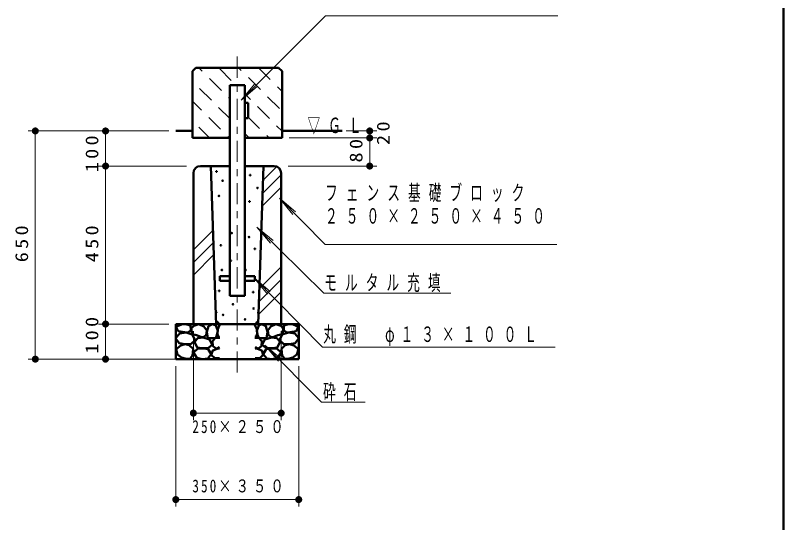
# Model space of a CAD drawing. Units: millimetres on the paper, with parts at other scales. Extents: x -385 to 0, y -594 to 267.
# Drawn here: x -109.4 to 0, y -521.8 to -449.5 of the extents above; entities that cross this region are included whole.
import ezdxf

# ---------------------------------------------------------------- set-up
doc = ezdxf.new("R2010")
doc.units = ezdxf.units.MM
doc.linetypes.add('USER1', pattern=[4.5, 2.5, -2])
doc.linetypes.add('USER2', pattern=[6, 3, -1, 1, -1])
doc.layers.add('LY_1', color=140, linetype='Continuous', lineweight=50)
doc.styles.add('ＭＳ ゴシック', font='')
doc.styles.get('ＭＳ ゴシック').set_extended_font_data('MS Gothic')

# ---------------------------------------------------------------- blocks, each defined once
blk = doc.blocks.new('filled_dot')
at = {"color": 0, "linetype": 'Continuous', "lineweight": -2, "const_width": 1.25}
blk.add_lwpolyline([(-0.625, 0, 1), (0.625, 0, 1)], format="xyb", close=True, dxfattribs=at)

msp = doc.modelspace()

# ---------------------------------------------------------------- linework, layer by layer
at = {"layer": 'LY_1', "color": 7}
for p, q in [((0, -594), (0, -327)), ((-86.536, -465.968), (-84.161, -465.968)), ((-71.411, -465.968), (-62.86, -465.968))]:
    msp.add_line(p, q, dxfattribs=at)
at = {"layer": 'LY_1', "color": 7, "lineweight": 13}
for p, q in [((-65.233, -449.579), (-77.23, -461.575)), ((-65.233, -449.579), (-32.139, -449.579)), ((-82.76, -457.47), (-83.262, -456.968)), ((-78.63, -458.771), (-80.327, -457.074)), ((-77.216, -457.357), (-77.605, -456.968)), ((-73.087, -458.658), (-74.776, -456.968)), ((-71.672, -457.244), (-71.948, -456.968)), ((-80.044, -460.185), (-81.742, -458.488)), ((-77.23, -461.575), (-75.301, -459.277)), ((-74.501, -460.072), (-76.198, -458.375)), ((-81.459, -461.599), (-83.156, -459.902)), ((-77.23, -461.575), (-74.932, -459.647)), ((-71.411, -460.333), (-72.068, -459.676)), ((-78.856, -461.373), (-79.026, -461.203)), ((-75.915, -461.486), (-76.716, -460.685)), ((-71.785, -462.787), (-73.483, -461.09)), ((-82.873, -463.014), (-84.161, -461.725)), ((-78.856, -464.202), (-80.44, -462.618)), ((-73.2, -464.201), (-74.897, -462.504)), ((-80.158, -465.729), (-81.855, -464.032)), ((-74.614, -465.616), (-76.216, -464.013)), ((-81.747, -466.968), (-83.269, -465.446)), ((-71.411, -465.99), (-72.181, -465.22)), ((-87.536, -465.968), (-107.536, -465.968)), ((-106.536, -498.468), (-106.536, -465.968)), ((-96.536, -470.968), (-96.536, -465.968)), ((-78.919, -466.968), (-79.139, -466.747)), ((-76.09, -466.968), (-76.616, -466.442)), ((-73.262, -466.968), (-73.596, -466.634)), ((-70.411, -466.968), (-57.933, -466.968)), ((-62.286, -465.968), (-57.933, -465.968)), ((-58.933, -465.968), (-58.933, -466.968)), ((-58.933, -466.968), (-58.933, -470.968)), ((-85.036, -470.968), (-97.536, -470.968)), ((-96.536, -493.468), (-96.536, -470.968)), ((-83.88, -471.431), (-83.573, -471.124)), ((-74.103, -472.968), (-72.172, -471.037)), ((-70.536, -470.968), (-57.933, -470.968)), ((-74.165, -474.826), (-71.536, -472.197)), ((-74.227, -476.684), (-71.536, -473.993)), ((-65.282, -482.116), (-71.787, -475.547)), ((-71.787, -475.547), (-69.87, -477.855)), ((-71.787, -475.547), (-69.498, -477.487)), ((-84.036, -482.901), (-81.233, -480.097)), ((-65.475, -489.06), (-75.003, -479.68)), ((-75.003, -479.68), (-73.057, -481.963)), ((-75.003, -479.68), (-72.69, -481.59)), ((-84.036, -484.697), (-81.175, -481.836)), ((-65.282, -482.116), (-32.282, -482.116)), ((-84.036, -486.493), (-81.117, -483.574)), ((-74.617, -488.387), (-71.536, -485.307)), ((-65.646, -496.765), (-75.38, -486.903)), ((-75.38, -486.903), (-73.466, -489.214)), ((-75.38, -486.903), (-73.094, -488.846)), ((-74.679, -490.245), (-71.536, -487.103)), ((-74.741, -492.103), (-71.536, -488.899)), ((-65.475, -489.06), (-47.397, -489.06)), ((-87.536, -493.468), (-97.536, -493.468)), ((-96.536, -498.468), (-96.536, -493.468)), ((-84.036, -494.468), (-84.036, -507.155)), ((-71.536, -494.468), (-71.536, -507.155)), ((-65.773, -504.602), (-73.839, -496.463)), ((-73.839, -496.463), (-71.921, -498.77)), ((-73.839, -496.463), (-71.549, -498.402)), ((-65.646, -496.765), (-32.544, -496.765)), ((-82.058, -498.468), (-107.536, -498.468)), ((-86.536, -499.468), (-86.536, -519.468)), ((-69.036, -499.468), (-69.036, -519.468)), ((-65.773, -504.602), (-59.569, -504.602)), ((-71.536, -506.155), (-84.036, -506.155)), ((-69.036, -518.468), (-86.536, -518.468))]:
    msp.add_line(p, q, dxfattribs=at)
at = {"layer": 'LY_1', "color": 7, "linetype": 'USER2', "lineweight": 13}
msp.add_line((-77.786, -500.387), (-77.786, -454.586), dxfattribs=at)
at = {"layer": 'LY_1'}
for p, q in [((-83.661, -456.968), (-84.161, -457.468)), ((-83.661, -456.968), (-71.911, -456.968)), ((-71.911, -456.968), (-71.411, -457.468)), ((-84.161, -466.968), (-84.161, -457.468)), ((-71.411, -466.968), (-71.411, -457.468)), ((-78.856, -489.468), (-78.856, -459.468)), ((-78.856, -459.468), (-76.716, -459.468)), ((-76.716, -489.468), (-76.716, -459.468)), ((-76.716, -461.968), (-76.216, -461.968)), ((-76.216, -464.168), (-76.216, -461.968)), ((-76.716, -464.168), (-76.216, -464.168)), ((-84.161, -466.968), (-78.856, -466.968)), ((-76.716, -466.968), (-71.411, -466.968)), ((-83.036, -470.968), (-81.536, -470.968)), ((-81.536, -470.968), (-78.856, -470.968)), ((-81.536, -470.968), (-80.785, -493.568)), ((-74.036, -470.968), (-76.716, -470.968)), ((-74.786, -493.468), (-74.036, -470.968)), ((-74.036, -470.968), (-72.536, -470.968)), ((-84.036, -493.468), (-84.036, -471.968)), ((-71.536, -493.468), (-71.536, -471.968)), ((-80.286, -486.643), (-80.286, -487.293)), ((-78.856, -486.643), (-80.286, -486.643)), ((-75.286, -486.643), (-76.716, -486.643)), ((-75.286, -486.643), (-75.286, -487.293)), ((-78.856, -487.293), (-80.286, -487.293)), ((-75.286, -487.293), (-76.716, -487.293)), ((-78.856, -489.468), (-76.716, -489.468)), ((-86.536, -498.468), (-86.536, -493.468)), ((-86.536, -493.468), (-69.036, -493.468)), ((-71.536, -493.468), (-84.036, -493.468)), ((-69.036, -498.468), (-69.036, -493.468)), ((-69.036, -498.468), (-86.536, -498.468))]:
    msp.add_line(p, q, dxfattribs=at)
at = {"layer": 'LY_1', "color": 7, "linetype": 'USER1', "lineweight": 13}
for p, q in [((-78.956, -466.968), (-78.956, -459.468)), ((-76.616, -466.968), (-76.616, -459.468))]:
    msp.add_line(p, q, dxfattribs=at)
at = {"layer": 'LY_1'}
for points in [[(-85.269, -494.643), (-86.186, -494.469), (-86.521, -493.874), (-85.74, -493.515), (-85.133, -493.478), (-84.427, -493.676), (-84.415, -494.333), (-84.786, -494.655)], [(-82.977, -495.299), (-83.572, -495.064), (-84.229, -494.915), (-84.328, -494.122), (-83.981, -493.701), (-83.262, -493.503), (-82.556, -493.8), (-82.135, -494.395), (-82.234, -495.039), (-82.655, -495.336)], [(-80.846, -495.423), (-81.305, -495.473), (-81.961, -495.497), (-82.11, -494.581), (-81.862, -493.751), (-81.305, -493.478), (-80.859, -493.664), (-80.574, -494.42), (-80.735, -495.175)], [(-74.726, -495.423), (-74.268, -495.473), (-73.611, -495.497), (-73.462, -494.581), (-73.71, -493.751), (-74.268, -493.478), (-74.714, -493.664), (-74.999, -494.42), (-74.838, -495.175)], [(-72.595, -495.299), (-72, -495.064), (-71.344, -494.915), (-71.245, -494.122), (-71.592, -493.701), (-72.31, -493.503), (-73.016, -493.8), (-73.438, -494.395), (-73.338, -495.039), (-72.917, -495.336)], [(-70.303, -494.643), (-69.386, -494.469), (-69.052, -493.874), (-69.832, -493.515), (-70.439, -493.478), (-71.146, -493.676), (-71.158, -494.333), (-70.786, -494.655)], [(-85.269, -496.315), (-86.038, -496.204), (-86.558, -495.485), (-85.963, -494.804), (-85.071, -494.68), (-84.192, -494.965), (-83.783, -495.77), (-84.365, -496.29)], [(-82.804, -496.91), (-83.485, -496.786), (-83.882, -496.005), (-83.399, -495.46), (-82.655, -495.386), (-81.726, -495.671), (-81.354, -496.439), (-81.862, -496.848)], [(-72.769, -496.91), (-72.087, -496.786), (-71.691, -496.005), (-72.174, -495.46), (-72.917, -495.386), (-73.846, -495.671), (-74.218, -496.439), (-73.71, -496.848)], [(-70.303, -496.315), (-69.535, -496.204), (-69.015, -495.485), (-69.609, -494.804), (-70.501, -494.68), (-71.381, -494.965), (-71.79, -495.77), (-71.207, -496.29)], [(-85.009, -498.434), (-85.715, -498.211), (-86.273, -497.814), (-86.496, -497.034), (-85.839, -496.501), (-85.215, -496.356), (-84.625, -496.464), (-84.08, -497.021), (-84.167, -497.938), (-84.489, -498.384)], [(-70.563, -498.434), (-69.857, -498.211), (-69.3, -497.814), (-69.076, -497.034), (-69.733, -496.501), (-70.358, -496.356), (-70.947, -496.464), (-71.492, -497.021), (-71.406, -497.938), (-71.084, -498.384)], [(-82.767, -498.447), (-83.547, -498.286), (-84.018, -497.53), (-83.461, -496.997), (-82.593, -496.947), (-81.912, -497.034), (-81.491, -497.765), (-81.986, -498.385)], [(-72.806, -498.447), (-72.025, -498.286), (-71.554, -497.53), (-72.112, -496.997), (-72.979, -496.947), (-73.661, -497.034), (-74.082, -497.765), (-73.586, -498.385)]]:
    msp.add_lwpolyline(points, close=True, dxfattribs=at)
for points in [[(-80.301, -493.639), (-80.561, -494.209), (-80.611, -494.866), (-80.487, -495.25), (-80.326, -495.312)], [(-75.271, -493.639), (-75.011, -494.209), (-74.961, -494.866), (-75.085, -495.25), (-75.246, -495.312)], [(-80.314, -496.774), (-80.698, -497.009), (-81.255, -496.613), (-81.292, -495.906), (-80.908, -495.473), (-80.289, -495.436)], [(-75.259, -496.774), (-74.875, -497.009), (-74.317, -496.613), (-74.28, -495.906), (-74.664, -495.473), (-75.284, -495.436)], [(-80.314, -498.335), (-80.995, -498.31), (-81.491, -497.839), (-81.268, -497.22), (-80.648, -497.009), (-80.314, -496.972)], [(-75.259, -498.335), (-74.577, -498.31), (-74.082, -497.839), (-74.305, -497.22), (-74.924, -497.009), (-75.259, -496.972)]]:
    msp.add_lwpolyline(points, dxfattribs=at)
for centre in [(-80.753, -471.742), (-75.958, -472.269), (-79.874, -473.055), (-74.915, -474.086), (-80.389, -475.224), (-76.052, -476.021), (-78.582, -480.508), (-76.113, -481.082), (-80.129, -482.254), (-75.29, -482.753), (-78.707, -484.449), (-79.979, -485.771), (-76.612, -485.771), (-80.363, -488.736), (-75.512, -488.92), (-78.403, -490.652), (-80.777, -491.838), (-79.804, -492.171), (-75.448, -491.256), (-74.795, -491.838), (-80.554, -493.254), (-76.679, -492.803), (-75.019, -493.254)]:
    msp.add_circle(centre, 0.05, dxfattribs=at)
for centre, start, end in [((-83.036, -471.968), 90, 180), ((-72.536, -471.968), 0, 90)]:
    msp.add_arc(centre, 1, start, end, dxfattribs=at)

# ---------------------------------------------------------------- block references
at = {"layer": 'LY_1', "color": 7, "lineweight": 13, "xscale": 0.4, "yscale": 0.4}
for p, rotation in [((-106.536, -465.968), 270), ((-96.536, -465.968), 270), ((-58.933, -465.968), 270), ((-58.933, -466.968), 270), ((-58.933, -466.968), 90), ((-96.536, -470.968), 270), ((-96.536, -470.968), 90), ((-58.933, -470.968), 90), ((-96.536, -493.468), 270), ((-96.536, -493.468), 90), ((-106.536, -498.468), 90), ((-96.536, -498.468), 90), ((-71.536, -506.155), 180), ((-69.036, -518.468), 180)]:
    msp.add_blockref('filled_dot', p, dxfattribs=dict(at, rotation=rotation))
for p in [(-84.036, -506.155), (-86.536, -518.468)]:
    msp.add_blockref('filled_dot', p, dxfattribs=at)

# ---------------------------------------------------------------- texts
at = {"layer": 'LY_1', "color": 7, "style": 'ＭＳ ゴシック'}
for s, insert, char_height, attachment_point in [('\\T1.64;\\W0.6;▽ＧＬ', (-67.786, -466.468), 2.199, 7), ('\\T1.64;\\W0.6;フェンス基礎ブロック', (-65.282, -473.666), 2.199, 1), ('\\T1.64;\\W0.6;２５０×２５０×４５０', (-65.282, -476.966), 2.199, 1), ('\\T1.64;\\W0.6;モルタル充填', (-65.397, -488.91), 2.199, 7), ('\\T1.63;\\W0.6;丸鋼\u3000φ１３×１００Ｌ', (-65.544, -496.615), 2.199, 7), ('\\T1.64;\\W0.6;砕石', (-65.569, -504.452), 2.199, 7), ('\\T1.32;\\W0.75;250×２５０', (-77.379, -507.155), 1.833, 2), ('\\T1.32;\\W0.75;350×３５０', (-77.379, -517.468), 1.833, 8)]:
    msp.add_mtext(s, dxfattribs=dict(at, insert=insert, char_height=char_height, attachment_point=attachment_point))
at = {"layer": 'LY_1', "color": 7, "char_height": 1.833, "rotation": 90, "style": 'ＭＳ ゴシック'}
for s, insert, attachment_point in [('\\T1.34;\\W1.15;20', (-57.933, -466.04), 2), ('\\T1.33;\\W1.15;100', (-97.536, -468.988), 8), ('\\T1.34;\\W1.15;80', (-59.933, -468.54), 8), ('\\T1.33;\\W1.15;650', (-107.536, -481.803), 8), ('\\T1.33;\\W1.15;450', (-97.536, -481.803), 8), ('\\T1.33;\\W1.15;100', (-97.536, -494.837), 8)]:
    msp.add_mtext(s, dxfattribs=dict(at, insert=insert, attachment_point=attachment_point))

doc.saveas('drawing.dxf')
